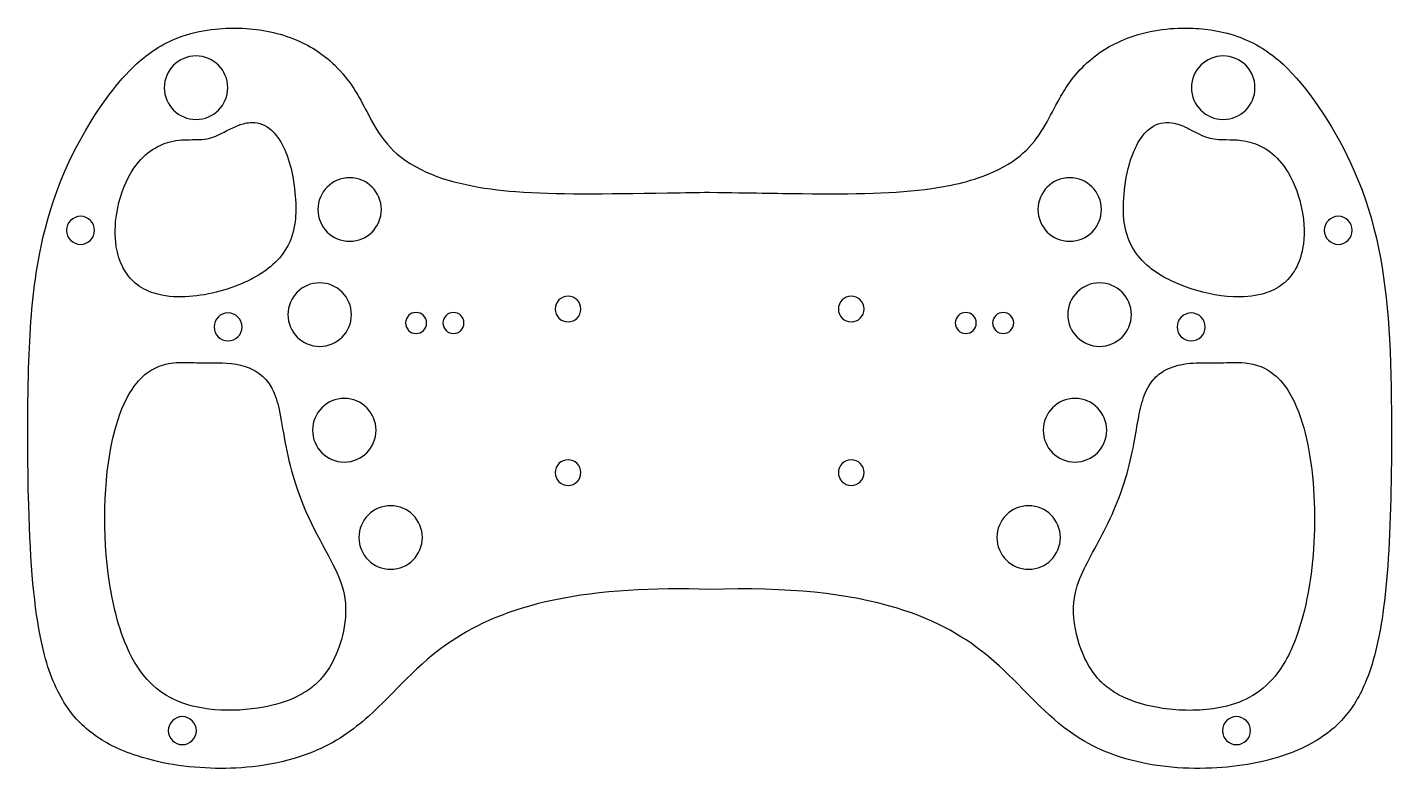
# Model space of a CAD drawing. Header units: millimetres. Extents: x 5 to 297, y -98 to 61.
import ezdxf

# ---------------------------------------------------------------- set-up
doc = ezdxf.new("R2010")
doc.units = ezdxf.units.MM
doc.layers.get('0').update_dxf_attribs({"linetype": 'CONTINUOUS'})

msp = doc.modelspace()

# ---------------------------------------------------------------- linework, layer by layer
at = {"extrusion": (-1.34697e-15, -1.68257e-30, -1)}
for centre, radius in [((-41.15, 48.11), 6.8), ((-67.62, -0.45), 6.8), ((-48.01, -3.08), 3), ((-72.89, -25.19), 6.8)]:
    msp.add_circle(centre, radius, dxfattribs=at)
at = {"extrusion": (3.26128e-16, 4.30349e-31, -1)}
for centre, radius in [((-261.05, 48.11), 6.8), ((-74.03, 22.04), 6.8), ((-228.18, 22.04), 6.8), ((-234.58, -0.45), 6.8), ((-88.26, -2.24), 2.25), ((-96.26, -2.24), 2.25), ((-205.94, -2.24), 2.25), ((-213.94, -2.24), 2.25), ((-254.19, -3.08), 3), ((-229.31, -25.19), 6.8), ((-82.81, -48.14), 6.8), ((-219.39, -48.14), 6.8)]:
    msp.add_circle(centre, radius, dxfattribs=at)
at = {"extrusion": (-5.42742e-16, 6.28586e-31, -1)}
msp.add_circle((-16.42, 17.59), 3, dxfattribs=at)
at = {"extrusion": (-9.74822e-16, 1.11429e-30, -1)}
for centre in [(-285.68, 17.59), (-263.89, -89.47)]:
    msp.add_circle(centre, 3, dxfattribs=at)
at = {"extrusion": (1.47911e-31, 1.84889e-32, -1)}
for centre in [(-120.79, 0.74), (-181.41, 0.74), (-120.79, -34.26), (-181.41, -34.26)]:
    msp.add_circle(centre, 2.75, dxfattribs=at)
at = {"extrusion": (-5.74923e-16, 6.6476e-31, -1)}
msp.add_circle((-38.22, -89.47), 3, dxfattribs=at)
for points, knots in [([(151.1, -59.26), (139.05, -58.86), (127.73, -59.43), (107.99, -63.6), (101.17, -66.77), (88.23, -75.36), (83.77, -81.31), (74.83, -89.32), (71.08, -92.03), (59.12, -96.9), (51.91, -97.55), (40.54, -97.55), (34.21, -96.73), (24.55, -93.58), (21.49, -91.95), (16.42, -88.2), (14.31, -85.84), (10.64, -79.65), (9.15, -75.56), (6.51, -63.31), (5.69, -54.06), (5.08, -32.37), (5.03, -20.97), (5.55, -3.91), (6.07, 3.09), (8.45, 17.66), (11.18, 29.02), (20.67, 44.09), (24.09, 49.23), (31.08, 55.64), (33.93, 57.5), (42.12, 60.65), (47.02, 60.96), (54.32, 60.76), (58.3, 60.04), (65.29, 57.28), (68.29, 55.41), (74.21, 49.68), (76.04, 46.15), (78.97, 40.58), (80.23, 38.22), (83.74, 34.15), (85.96, 32.25), (95.12, 27.7), (102.47, 26.45), (118.24, 25.21), (128.37, 25.39), (146.2, 25.67), (148.1, 25.7), (151.1, 25.74)], [-117.362831, -117.362831, -117.362831, -117.362831, -110.67403, -110.67403, -104.157096, -104.157096, -94.505128, -94.505128, -88.998912, -88.998912, -81.386135, -81.386135, -73.093679, -73.093679, -67.129003, -67.129003, -60.476467, -60.476467, -52.749001, -52.749001, -41.927619, -41.927619, -34.535818, -34.535818, -27.919553, -27.919553, -19.845826, -19.845826, -18.037947, -18.037947, -16.929781, -16.929781, -15.336039, -15.336039, -13.458346, -13.458346, -11.77259, -11.77259, -9.561696, -9.561696, -7.881335, -7.881335, -6.431917, -6.431917, -3.920841, -3.920841, -0.899864, -0.899864, 0, 0, 0, 0]), ([(151.1, 25.74), (160.34, 25.61), (165.2, 25.51), (182.1, 25.33), (190.95, 25.44), (203.04, 27.18), (207.69, 28.23), (215.01, 31.5), (217.25, 33.16), (222.32, 38.12), (223.84, 41.95), (227.37, 48.2), (229.12, 50.9), (234.57, 55.88), (237.7, 57.69), (245.69, 60.56), (250.44, 61.03), (257.75, 60.7), (261.67, 60.14), (269.16, 57.04), (272.14, 54.88), (279.79, 47.25), (285.3, 39.06), (293.86, 19.37), (295.71, 8.49), (297.33, -15.95), (297.06, -32.9), (296.73, -48.72), (296.2, -57.42), (294.38, -70.29), (293.19, -75.22), (290.05, -82.56), (288.37, -85.15), (284.43, -89.35), (281.74, -91.47), (272.59, -95.66), (266.52, -96.9), (254.76, -97.83), (247.84, -97.51), (235.02, -94.13), (230.52, -91.52), (221.12, -84.27), (217.03, -78.8), (206.15, -69.76), (200.07, -65.95), (180.9, -60.15), (167.95, -58.69), (151.1, -59.26)], [-53.08823, -53.08823, -53.08823, -53.08823, -52.347073, -52.347073, -50.888633, -50.888633, -50.054416, -50.054416, -49.389295, -49.389295, -48.012891, -48.012891, -47.179636, -47.179636, -46.367051, -46.367051, -45.279847, -45.279847, -44.466242, -44.466242, -43.71067, -43.71067, -42.370871, -42.370871, -40.706687, -40.706687, -38.950603, -38.950603, -34.862802, -34.862802, -31.445358, -31.445358, -28.738908, -28.738908, -26.104417, -26.104417, -22.653544, -22.653544, -18.9862, -18.9862, -15.418452, -15.418452, -9.570875, -9.570875, -5.056343, -5.056343, 0, 0, 0, 0]), ([(53.26, 7.28), (54.98, 8.19), (56.42, 9.18), (58.93, 11.44), (60.04, 12.81), (61.84, 16.32), (62.26, 18.26), (62.71, 23.28), (62.26, 28.02), (60.78, 33.45), (60.08, 35.14), (58.74, 37.41), (58.08, 38.29), (56.72, 39.52), (56.09, 39.95), (54.65, 40.54), (53.91, 40.67), (52.12, 40.66), (51.15, 40.41), (48.51, 39.45), (46.94, 38.42), (43.6, 37.03), (42.37, 37.01), (38.82, 36.98), (37.3, 36.97), (34.23, 36.18), (32.73, 35.53), (30.06, 33.6), (28.66, 32.25), (25.73, 27.46), (24.67, 24.28), (23.79, 18.89), (23.71, 16.42), (24.34, 12.49), (24.81, 10.92), (26.23, 8.27), (27.08, 7.19), (29.33, 5.3), (30.7, 4.6), (34.3, 3.45), (36.61, 3.27), (38.84, 3.36), (43.17, 3.54), (47.84, 4.78), (52.16, 6.73), (52.73, 7), (53.26, 7.28)], [-15.864094, -15.864094, -15.864094, -15.864094, -15.202773, -15.202773, -14.464493, -14.464493, -13.581973, -13.581973, -11.997012, -11.997012, -11.090306, -11.090306, -10.478013, -10.478013, -10.036257, -10.036257, -9.591916, -9.591916, -9.015431, -9.015431, -7.811818, -7.811818, -6.433778, -6.433778, -5.372647, -5.372647, -4.494541, -4.494541, -3.718246, -3.718246, -2.771464, -2.771464, -2.049969, -2.049969, -1.558173, -1.558173, -1.137724, -1.137724, -0.669678, -0.669678, 0, 0, 0, 1.29874, 1.29874, 1.504857, 1.504857, 1.504857, 1.504857]), ([(248.94, 7.28), (250.2, 6.62), (251.55, 6.03), (256.11, 4.37), (259.75, 3.52), (265.25, 3.27), (267.37, 3.4), (270.77, 4.31), (272.11, 4.88), (274.47, 6.54), (275.44, 7.55), (277.14, 10.25), (277.73, 11.93), (278.53, 16.33), (278.43, 19.21), (277.39, 24.65), (276.42, 27.49), (273.71, 32.01), (272.37, 33.37), (269.62, 35.48), (268.02, 36.14), (264.32, 37.16), (262.15, 36.91), (257.34, 37.21), (255.99, 38.19), (252.73, 39.8), (251.68, 40.26), (249.8, 40.66), (249.03, 40.72), (247.5, 40.52), (246.78, 40.28), (245.27, 39.4), (244.55, 38.73), (243.1, 36.93), (242.43, 35.7), (240.92, 32.13), (240.34, 29.55), (239.76, 24.91), (239.56, 22.33), (239.8, 19.9), (239.97, 18.2), (240.37, 16.37), (242.1, 12.89), (243.25, 11.44), (245.92, 9.08), (247.36, 8.12), (248.94, 7.28)], [-9.88691, -9.88691, -9.88691, -9.88691, -9.569072, -9.569072, -8.870322, -8.870322, -8.469014, -8.469014, -8.195709, -8.195709, -7.938901, -7.938901, -7.635304, -7.635304, -7.184783, -7.184783, -6.740836, -6.740836, -6.368662, -6.368662, -5.888015, -5.888015, -4.94316, -4.94316, -3.701039, -3.701039, -3.193764, -3.193764, -2.865122, -2.865122, -2.54874, -2.54874, -2.16509, -2.16509, -1.661158, -1.661158, -0.733876, -0.733876, 0, 0, 0, 0.512459, 0.512459, 0.981775, 0.981775, 1.381392, 1.381392, 1.381392, 1.381392]), ([(66.7, -79.59), (67.29, -79.06), (67.85, -78.47), (70.37, -75.38), (71.5, -72.47), (72.71, -68.66), (73.25, -66.03), (73.1, -60.45), (72.41, -58.12), (69.17, -50.89), (65.17, -45.35), (60.25, -29.79), (59.83, -24.78), (58.56, -19.12), (58.11, -17.59), (56.81, -15.15), (56.09, -14.21), (54, -12.47), (52.75, -11.9), (49.05, -10.68), (46.45, -10.78), (41.75, -10.8), (40.72, -10.7), (37.7, -10.65), (36.21, -10.7), (33.42, -11.36), (32.23, -11.86), (29.94, -13.41), (28.7, -14.56), (25.78, -18.96), (24.59, -22.14), (21.49, -33.76), (21, -45.35), (23.01, -60.91), (24.18, -66.56), (27.77, -74.82), (29.32, -77.03), (32.29, -80.32), (34.17, -81.74), (38.86, -83.96), (41.73, -84.71), (45.19, -85), (48.61, -85.29), (52.28, -85.08), (57.54, -84.08), (60.54, -83.4), (64.65, -81.2), (65.73, -80.46), (66.7, -79.59)], [-17.531785, -17.531785, -17.531785, -17.531785, -17.386262, -17.386262, -16.83031, -16.83031, -16.103729, -16.103729, -15.382813, -15.382813, -13.872729, -13.872729, -12.803323, -12.803323, -12.37867, -12.37867, -12.05307, -12.05307, -11.680701, -11.680701, -10.774181, -10.774181, -9.850662, -9.850662, -9.021248, -9.021248, -8.333537, -8.333537, -7.633549, -7.633549, -6.698576, -6.698576, -4.107442, -4.107442, -2.861592, -2.861592, -2.021072, -2.021072, -1.042253, -1.042253, 0, 0, 0, 1.031374, 1.031374, 1.611099, 1.611099, 1.850256, 1.850256, 1.850256, 1.850256]), ([(235.5, -79.59), (236.44, -80.43), (237.48, -81.15), (241.79, -83.49), (245.48, -84.32), (251.78, -85.24), (255.85, -85.31), (262.74, -84.15), (264.99, -83.25), (268.74, -81.26), (270.56, -79.75), (274.36, -75.09), (275.9, -71.81), (279.12, -62.43), (280.24, -55), (280.82, -40.19), (280.24, -32.32), (277.85, -22.89), (276.78, -19.77), (274.32, -15.69), (273.25, -14.32), (270.69, -12.23), (269.43, -11.61), (266.07, -10.61), (263.91, -10.63), (261.77, -10.71), (259.88, -10.77), (258.93, -10.8), (255.52, -10.77), (253.78, -10.77), (250.68, -11.44), (249.47, -11.86), (247.37, -13.08), (246.51, -13.82), (244.9, -15.87), (244.28, -17.2), (242.89, -21.69), (242.55, -25.28), (240.52, -34.88), (239.06, -39.34), (234.6, -48.92), (232.19, -52.67), (229.8, -58.18), (229.13, -60.34), (228.92, -66.17), (229.6, -69.34), (231.22, -73.7), (232.2, -75.8), (234.29, -78.41), (234.87, -79.02), (235.5, -79.59)], [-8.961628, -8.961628, -8.961628, -8.961628, -8.803203, -8.803203, -8.37495, -8.37495, -7.784144, -7.784144, -7.293347, -7.293347, -6.636805, -6.636805, -5.715544, -5.715544, -4.020347, -4.020347, -2.247063, -2.247063, -1.46078, -1.46078, -1.032379, -1.032379, -0.642637, -0.642637, 0, 0, 0, 0.566244, 0.566244, 1.024421, 1.024421, 1.318404, 1.318404, 1.580863, 1.580863, 1.898116, 1.898116, 2.511814, 2.511814, 3.181604, 3.181604, 3.860032, 3.860032, 4.263725, 4.263725, 4.728013, 4.728013, 5.031662, 5.031662, 5.137828, 5.137828, 5.137828, 5.137828])]:
    msp.add_open_spline(points, degree=3, knots=knots)

doc.saveas('drawing.dxf')
